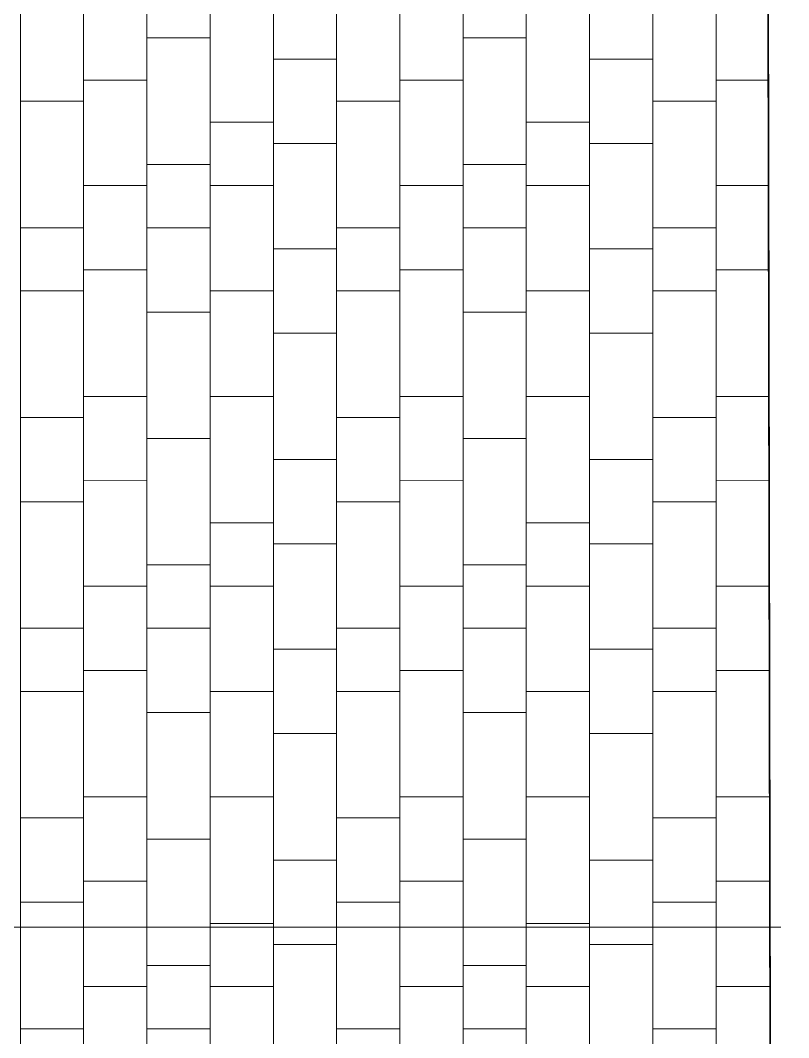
# Model space of a CAD drawing. Header units: millimetres. Extents: x -1912 to 88153, y -54123 to 4469.
# Drawn here: x 80100 to 83744, y -18642 to -13816 of the extents above; entities that cross this region are included whole.
import ezdxf

# ---------------------------------------------------------------- set-up
doc = ezdxf.new("R2010")
doc.units = ezdxf.units.MM
doc.header["$MEASUREMENT"] = 0
doc.layers.add('A - Fill Zone_Pen_No__102', color=7, linetype='Continuous', lineweight=13, true_color=0xcccccc)
doc.layers.add('A - Fill Zone_Pen_No__28', color=7, linetype='Continuous', lineweight=35, true_color=0xa80f02)
doc.layers.add('A - Pllaka meskatit', color=7, linetype='Continuous')
doc.layers.add('A - Pllaka meskatit_Pen_No__42', color=8, linetype='Continuous', lineweight=25)
doc.layers.add('Drawing & Figure_Pen_No__1', color=7, linetype='Continuous', lineweight=13)

# ---------------------------------------------------------------- blocks, each defined once
blk = doc.blocks.new('*X2')
at = {"layer": 'A - Fill Zone_Pen_No__102', "color": 254, "linetype": 'Continuous', "lineweight": 13, "true_color": 0xcccccc}
for p, q in [((80100, -14600.1), (80100, -12700)), ((80400, -14600.1), (80400, -12699.9)), ((80700, -14600), (80700, -12699.9)), ((81000, -14600), (81000, -12699.8)), ((81300, -14600), (81300, -12699.8)), ((81600, -14600.1), (81600, -12700)), ((81900, -14600.1), (81900, -12699.9)), ((82200, -14600), (82200, -12699.9)), ((82500, -14600), (82500, -12699.8)), ((82800, -14600), (82800, -12699.8)), ((83100, -14600.1), (83100, -12700)), ((83400, -14600.1), (83400, -12699.9)), ((80700, -13900), (81000, -13900)), ((82200, -13900), (82500, -13900)), ((81300, -14000), (81600, -13999.9)), ((82800, -14000), (83100, -13999.9)), ((80400, -14100.1), (80700, -14100)), ((81900, -14100.1), (82200, -14100)), ((83400, -14100.1), (83647.5, -14100)), ((80100, -14200.1), (80400, -14200)), ((81600, -14200.1), (81900, -14200)), ((83100, -14200.1), (83400, -14200)), ((81000, -14300), (81300, -14300)), ((82500, -14300), (82800, -14300)), ((81300, -14400), (81600, -14399.9)), ((82800, -14400), (83100, -14399.9)), ((80700, -14500), (81000, -14500)), ((82200, -14500), (82500, -14500)), ((80100, -16500.1), (80100, -14600)), ((80400, -16500.1), (80400, -14599.9)), ((80400, -14600.1), (80700, -14600)), ((80700, -16500), (80700, -14599.9)), ((81000, -16500), (81000, -14599.8)), ((81000, -14600), (81300, -14600)), ((81300, -16500), (81300, -14599.8)), ((81600, -16500.1), (81600, -14600)), ((81900, -16500.1), (81900, -14599.9)), ((81900, -14600.1), (82200, -14600)), ((82200, -16500), (82200, -14599.9)), ((82500, -16500), (82500, -14599.8)), ((82500, -14600), (82800, -14600)), ((82800, -16500), (82800, -14599.8)), ((83100, -16500.1), (83100, -14600)), ((83400, -16500.1), (83400, -14599.9)), ((83400, -14600.1), (83648.4, -14600)), ((80100, -14800), (80400, -14799.9)), ((81000, -14800), (80700, -14800)), ((81600, -14800), (81900, -14799.9)), ((82500, -14800), (82200, -14800)), ((83100, -14800), (83400, -14799.9)), ((81300, -14900), (81600, -14899.9)), ((82800, -14900), (83100, -14899.9)), ((80400, -15000.1), (80700, -15000)), ((81900, -15000.1), (82200, -15000)), ((83400, -15000.1), (83649.2, -15000)), ((80100, -15100.1), (80400, -15100)), ((81000, -15100), (81300, -15100)), ((81600, -15100.1), (81900, -15100)), ((82500, -15100), (82800, -15100)), ((83100, -15100.1), (83400, -15100)), ((80700, -15200), (81000, -15200)), ((82200, -15200), (82500, -15200)), ((81300, -15300), (81600, -15299.9)), ((82800, -15300), (83100, -15299.9)), ((80400, -15600.1), (80700, -15600)), ((81000, -15600), (81300, -15600)), ((81900, -15600.1), (82200, -15600)), ((82500, -15600), (82800, -15600)), ((83400, -15600.1), (83650.3, -15600)), ((80100, -15700.1), (80400, -15700)), ((81600, -15700.1), (81900, -15700)), ((83100, -15700.1), (83400, -15700)), ((80700, -15800), (81000, -15800)), ((82200, -15800), (82500, -15800)), ((81300, -15900), (81600, -15899.9)), ((82800, -15900), (83100, -15899.9)), ((80400, -16000.1), (80700, -16000)), ((81900, -16000.1), (82200, -16000)), ((83400, -16000.1), (83651.1, -16000)), ((80100, -16100.1), (80400, -16100)), ((81600, -16100.1), (81900, -16100)), ((83100, -16100.1), (83400, -16100)), ((81000, -16200), (81300, -16200)), ((82500, -16200), (82800, -16200)), ((81300, -16300), (81600, -16299.9)), ((82800, -16300), (83100, -16299.9)), ((80700, -16400), (81000, -16400)), ((82200, -16400), (82500, -16400)), ((80100, -18400.1), (80100, -16500)), ((80400, -18400.1), (80400, -16499.9)), ((80400, -16500.1), (80700, -16500)), ((80700, -18400), (80700, -16499.9)), ((81000, -18400), (81000, -16499.8)), ((81000, -16500), (81300, -16500)), ((81300, -18400), (81300, -16499.8)), ((81600, -18400.1), (81600, -16500)), ((81900, -18400.1), (81900, -16499.9)), ((81900, -16500.1), (82200, -16500)), ((82200, -18400), (82200, -16499.9)), ((82500, -18400), (82500, -16499.8)), ((82500, -16500), (82800, -16500)), ((82800, -18400), (82800, -16499.8)), ((83100, -18400.1), (83100, -16500)), ((83400, -18400.1), (83400, -16499.9)), ((83400, -16500.1), (83652, -16500)), ((80100, -16700), (80400, -16699.9)), ((81000, -16700), (80700, -16700)), ((81600, -16700), (81900, -16699.9)), ((82500, -16700), (82200, -16700)), ((83100, -16700), (83400, -16699.9)), ((81300, -16800), (81600, -16799.9)), ((82800, -16800), (83100, -16799.9)), ((80400, -16900.1), (80700, -16900)), ((81900, -16900.1), (82200, -16900)), ((83400, -16900.1), (83652.8, -16900)), ((80100, -17000.1), (80400, -17000)), ((81000, -17000), (81300, -17000)), ((81600, -17000.1), (81900, -17000)), ((82500, -17000), (82800, -17000)), ((83100, -17000.1), (83400, -17000)), ((80700, -17100), (81000, -17100)), ((82200, -17100), (82500, -17100)), ((81300, -17200), (81600, -17199.9)), ((82800, -17200), (83100, -17199.9)), ((80400, -17500.1), (80700, -17500)), ((81000, -17500), (81300, -17500)), ((81900, -17500.1), (82200, -17500)), ((82500, -17500), (82800, -17500)), ((83400, -17500.1), (83653.9, -17500)), ((80100, -17600.1), (80400, -17600)), ((81600, -17600.1), (81900, -17600)), ((83100, -17600.1), (83400, -17600)), ((80700, -17700), (81000, -17700)), ((82200, -17700), (82500, -17700)), ((81300, -17800), (81600, -17799.9)), ((82800, -17800), (83100, -17799.9)), ((80400, -17900.1), (80700, -17900)), ((81900, -17900.1), (82200, -17900)), ((83400, -17900.1), (83654.7, -17900)), ((80100, -18000.1), (80400, -18000)), ((81600, -18000.1), (81900, -18000)), ((83100, -18000.1), (83400, -18000)), ((81000, -18100), (81300, -18100)), ((82500, -18100), (82800, -18100)), ((81300, -18200), (81600, -18199.9)), ((82800, -18200), (83100, -18199.9)), ((80700, -18300), (81000, -18300)), ((82200, -18300), (82500, -18300)), ((80100, -20300.1), (80100, -18400)), ((80400, -20300.1), (80400, -18399.9)), ((80400, -18400.1), (80700, -18400)), ((80700, -20300), (80700, -18399.9)), ((81000, -20300), (81000, -18399.8)), ((81000, -18400), (81300, -18400)), ((81300, -20300), (81300, -18399.8)), ((81600, -20300.1), (81600, -18400)), ((81900, -20300.1), (81900, -18399.9)), ((81900, -18400.1), (82200, -18400)), ((82200, -20300), (82200, -18399.9)), ((82500, -20300), (82500, -18399.8)), ((82500, -18400), (82800, -18400)), ((82800, -20300), (82800, -18399.8)), ((83100, -20300.1), (83100, -18400)), ((83400, -20300.1), (83400, -18399.9)), ((83400, -18400.1), (83655.6, -18400)), ((80100, -18600), (80400, -18599.9)), ((81000, -18600), (80700, -18600)), ((81600, -18600), (81900, -18599.9)), ((82500, -18600), (82200, -18600)), ((83100, -18600), (83400, -18599.9))]:
    blk.add_line(p, q, dxfattribs=at)
blk = doc.blocks.new('Fill_1', base_point=(0, 0))
at = {"layer": 'A - Fill Zone_Pen_No__28', "color": 14, "linetype": 'Continuous', "lineweight": 35, "true_color": 0xa80f02, "flags": 128}
blk.add_lwpolyline([(72266.7, -15184), (73150, -14957.6), (73150.1, 2250.4), (83616.7, 2250.4), (83662.4, -22021.3), (85534.6, -32904.2), (76640, -34803.9)], close=True, dxfattribs=at)
at = {"layer": 'A - Fill Zone_Pen_No__102', "color": 254, "linetype": 'Continuous', "lineweight": 13, "true_color": 0xcccccc}
blk.add_blockref('*X2', (0, 0), dxfattribs=at)
blk = doc.blocks.new('Slab_38', base_point=(83615.8, 2742.2))
at = {"layer": 'A - Pllaka meskatit_Pen_No__42', "color": 8, "linetype": 'Continuous', "lineweight": 25, "flags": 128}
blk.add_lwpolyline([(83615.8, 2742.2), (73150.1, 2742.2), (73150.1, 2250.4), (73150.1, -18920.3), (76923.8, -35738.2), (85719.2, -33784.4), (83662.9, -22026)], close=True, dxfattribs=at)

msp = doc.modelspace()

# ---------------------------------------------------------------- linework, layer by layer
at = {"layer": 'Drawing & Figure_Pen_No__1', "color": 7, "linetype": 'Continuous', "lineweight": 13}
msp.add_lwpolyline([(78038.5, -10664.3), (76890.9, -10670), (76013.4, -13536.3), (76125.2, -14382.3), (77217.9, -16126.6), (76982, -18117.4), (83207.9, -18117.4), (83707.9, -18117.4)], dxfattribs=at)

# ---------------------------------------------------------------- block references
at = {"layer": 'A - Fill Zone_Pen_No__102', "color": 254, "linetype": 'Continuous', "lineweight": 13, "true_color": 0xcccccc}
msp.add_blockref('Fill_1', (0, 0), dxfattribs=at)
at = {"layer": 'A - Pllaka meskatit', "color": 8, "linetype": 'Continuous', "lineweight": 25}
msp.add_blockref('Slab_38', (83615.8, 2742.2), dxfattribs=at)

doc.saveas('drawing.dxf')
